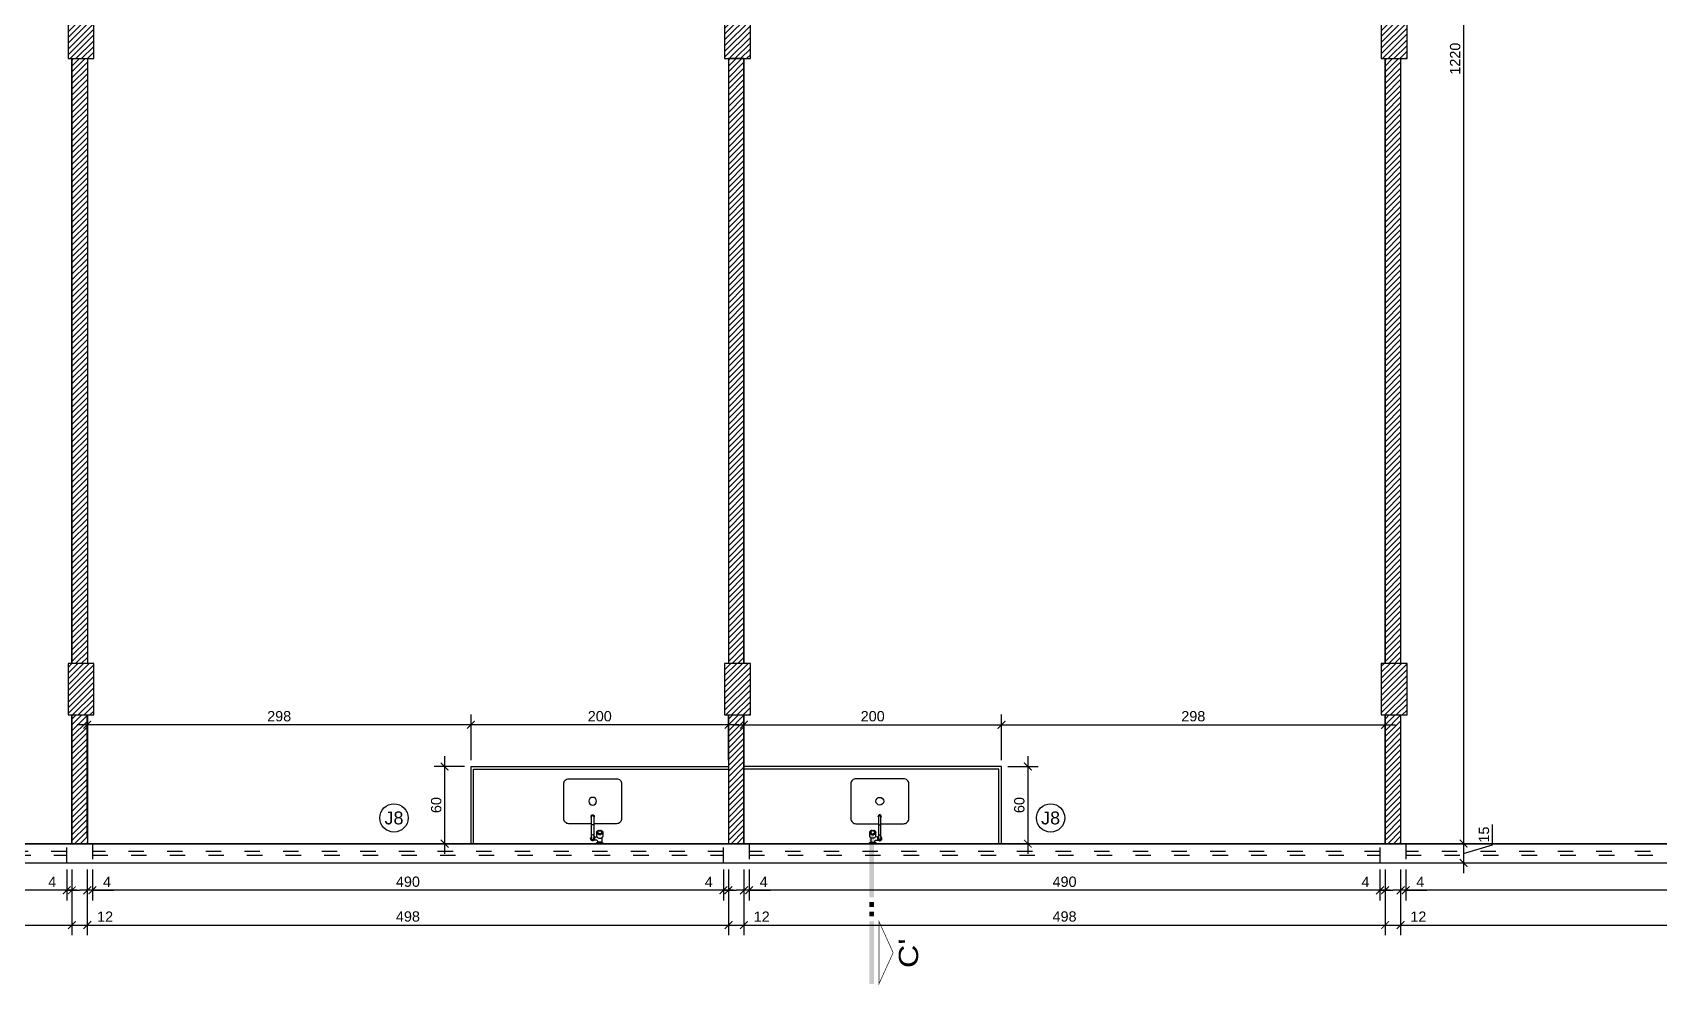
# Model space of a CAD drawing. Header units: millimetres. Extents: x 271 to 8721, y -7686 to -4716.
# Drawn here: x 2633 to 3897, y -6674 to -5934 of the extents above; entities that cross this region are included whole.
import ezdxf
from ezdxf.enums import TextEntityAlignment as Align

# ---------------------------------------------------------------- set-up
doc = ezdxf.new("R2010")
doc.units = ezdxf.units.MM
doc.linetypes.add('ACAD_ISO03W100', pattern=[30, 12, -18])
for name, color, linetype in [('construir', 10, 'Continuous'), ('CONSTRUIR - CARTONADO', 161, 'Continuous'), ('COTA', 8, 'Continuous'), ('Esquadrias', 4, 'Continuous'), ('Estrutura nova', 49, 'Continuous'), ('LAYOUT', 7, 'Continuous'), ('LEGENDA', 7, 'Continuous'), ('PAREDE', 5, 'Continuous'), ('Texto', 7, 'Continuous')]:
    doc.layers.add(name, color=color, linetype=linetype)
doc.styles.add('ARIAL', font='Arial.ttf')
doc.dimstyles.new('COTA 50', dxfattribs={"dimscale": 0.5, "dimtxt": 16, "dimasz": 12, "dimexe": 16, "dimexo": 10, "dimgap": 5, "dimtad": 1, "dimrnd": 0.5, "dimtxsty": 'ARIAL', "dimblk": 'ARCHTICK', "dimcen": 2.5, "dimdle": 16, "dimclrd": 8, "dimclre": 8, "dimclrt": 7, "dimadec": 0, "dimazin": 0, "dimtfac": 1, "dimtmove": 1, "dimatfit": 3, "dimfxl": 1, "dimarcsym": 0})
pattern_1 = [(45, (-3697.115, -17436.7156), (-2.245064, 2.245064), [])]

# ---------------------------------------------------------------- blocks, each defined once
blk = doc.blocks.new('_ArchTick')
at = {"layer": 'Texto', "color": 0, "const_width": 0.15}
blk.add_lwpolyline([(-0.5, -0.5), (0.5, 0.5)], dxfattribs=at)
blk = doc.blocks.new('*D37')
at = {"layer": 'COTA', "color": 8, "lineweight": -2, "transparency": 16777216}
for p, q in [((2165.7, -6584.1), (2165.7, -6635.3)), ((2663.7, -6584.1), (2663.7, -6635.3)), ((2157.7, -6627.3), (2671.7, -6627.3))]:
    blk.add_line(p, q, dxfattribs=at)
at = {"layer": 'Defpoints', "color": 0, "lineweight": -3, "transparency": 16777216}
for p in [(2165.7, -6579.1), (2663.7, -6579.1), (2663.7, -6627.3)]:
    blk.add_point(p, dxfattribs=at)
at = {"layer": 'COTA', "color": 8, "lineweight": -2, "transparency": 16777216, "xscale": 6, "yscale": 6, "zscale": 6, "rotation": 180}
blk.add_blockref('_ArchTick', (2165.7, -6627.3), dxfattribs=at)
at = {"layer": 'COTA', "color": 8, "lineweight": -2, "transparency": 16777216, "xscale": 6, "yscale": 6, "zscale": 6}
blk.add_blockref('_ArchTick', (2663.7, -6627.3), dxfattribs=at)
at = {"layer": 'COTA', "color": 7, "lineweight": -2, "transparency": 16777216, "insert": (2414.7, -6620.7), "char_height": 8, "attachment_point": 5, "style": 'ARIAL'}
blk.add_mtext('498', dxfattribs=at)
blk = doc.blocks.new('*D38')
at = {"layer": 'COTA', "color": 8, "lineweight": -2, "transparency": 16777216}
for p, q in [((2663.7, -6584.1), (2663.7, -6635.3)), ((2675.7, -6584.1), (2675.7, -6635.3)), ((2655.7, -6627.3), (2683.7, -6627.3)), ((2675.7, -6627.3), (2697.3, -6627.3))]:
    blk.add_line(p, q, dxfattribs=at)
at = {"layer": 'Defpoints', "color": 0, "lineweight": -3, "transparency": 16777216}
for p in [(2663.7, -6579.1), (2675.7, -6579.1), (2675.7, -6627.3)]:
    blk.add_point(p, dxfattribs=at)
at = {"layer": 'COTA', "color": 8, "lineweight": -2, "transparency": 16777216, "xscale": 6, "yscale": 6, "zscale": 6, "rotation": 180}
blk.add_blockref('_ArchTick', (2663.7, -6627.3), dxfattribs=at)
at = {"layer": 'COTA', "color": 8, "lineweight": -2, "transparency": 16777216, "xscale": 6, "yscale": 6, "zscale": 6}
blk.add_blockref('_ArchTick', (2675.7, -6627.3), dxfattribs=at)
at = {"layer": 'COTA', "color": 7, "lineweight": -2, "transparency": 16777216, "insert": (2689.5, -6620.8), "char_height": 8, "attachment_point": 5, "style": 'ARIAL'}
blk.add_mtext('12', dxfattribs=at)
blk = doc.blocks.new('*D39')
at = {"layer": 'COTA', "color": 8, "lineweight": -2, "transparency": 16777216}
for p, q in [((2675.7, -6584.1), (2675.7, -6635.3)), ((3173.7, -6584.1), (3173.7, -6635.3)), ((2667.7, -6627.3), (3181.7, -6627.3))]:
    blk.add_line(p, q, dxfattribs=at)
at = {"layer": 'Defpoints', "color": 0, "lineweight": -3, "transparency": 16777216}
for p in [(2675.7, -6579.1), (3173.7, -6579.1), (3173.7, -6627.3)]:
    blk.add_point(p, dxfattribs=at)
at = {"layer": 'COTA', "color": 8, "lineweight": -2, "transparency": 16777216, "xscale": 6, "yscale": 6, "zscale": 6, "rotation": 180}
blk.add_blockref('_ArchTick', (2675.7, -6627.3), dxfattribs=at)
at = {"layer": 'COTA', "color": 8, "lineweight": -2, "transparency": 16777216, "xscale": 6, "yscale": 6, "zscale": 6}
blk.add_blockref('_ArchTick', (3173.7, -6627.3), dxfattribs=at)
at = {"layer": 'COTA', "color": 7, "lineweight": -2, "transparency": 16777216, "insert": (2924.7, -6620.7), "char_height": 8, "attachment_point": 5, "style": 'ARIAL'}
blk.add_mtext('498', dxfattribs=at)
blk = doc.blocks.new('*D40')
at = {"layer": 'COTA', "color": 8, "lineweight": -2, "transparency": 16777216}
for p, q in [((3173.7, -6584.1), (3173.7, -6635.3)), ((3185.7, -6584.1), (3185.7, -6635.3)), ((3165.7, -6627.3), (3193.7, -6627.3)), ((3185.7, -6627.3), (3207.3, -6627.3))]:
    blk.add_line(p, q, dxfattribs=at)
at = {"layer": 'Defpoints', "color": 0, "lineweight": -3, "transparency": 16777216}
for p in [(3173.7, -6579.1), (3185.7, -6579.1), (3185.7, -6627.3)]:
    blk.add_point(p, dxfattribs=at)
at = {"layer": 'COTA', "color": 8, "lineweight": -2, "transparency": 16777216, "xscale": 6, "yscale": 6, "zscale": 6, "rotation": 180}
blk.add_blockref('_ArchTick', (3173.7, -6627.3), dxfattribs=at)
at = {"layer": 'COTA', "color": 8, "lineweight": -2, "transparency": 16777216, "xscale": 6, "yscale": 6, "zscale": 6}
blk.add_blockref('_ArchTick', (3185.7, -6627.3), dxfattribs=at)
at = {"layer": 'COTA', "color": 7, "lineweight": -2, "transparency": 16777216, "insert": (3199.5, -6620.8), "char_height": 8, "attachment_point": 5, "style": 'ARIAL'}
blk.add_mtext('12', dxfattribs=at)
blk = doc.blocks.new('*D41')
at = {"layer": 'COTA', "color": 8, "lineweight": -2, "transparency": 16777216}
for p, q in [((3185.7, -6584.1), (3185.7, -6635.3)), ((3683.7, -6584.1), (3683.7, -6635.3)), ((3177.7, -6627.3), (3691.7, -6627.3))]:
    blk.add_line(p, q, dxfattribs=at)
at = {"layer": 'Defpoints', "color": 0, "lineweight": -3, "transparency": 16777216}
for p in [(3185.7, -6579.1), (3683.7, -6579.1), (3683.7, -6627.3)]:
    blk.add_point(p, dxfattribs=at)
at = {"layer": 'COTA', "color": 8, "lineweight": -2, "transparency": 16777216, "xscale": 6, "yscale": 6, "zscale": 6, "rotation": 180}
blk.add_blockref('_ArchTick', (3185.7, -6627.3), dxfattribs=at)
at = {"layer": 'COTA', "color": 8, "lineweight": -2, "transparency": 16777216, "xscale": 6, "yscale": 6, "zscale": 6}
blk.add_blockref('_ArchTick', (3683.7, -6627.3), dxfattribs=at)
at = {"layer": 'COTA', "color": 7, "lineweight": -2, "transparency": 16777216, "insert": (3434.7, -6620.7), "char_height": 8, "attachment_point": 5, "style": 'ARIAL'}
blk.add_mtext('498', dxfattribs=at)
blk = doc.blocks.new('*D42')
at = {"layer": 'COTA', "color": 8, "lineweight": -2, "transparency": 16777216}
for p, q in [((3683.7, -6584.1), (3683.7, -6635.3)), ((3695.7, -6584.1), (3695.7, -6635.3)), ((3675.7, -6627.3), (3703.7, -6627.3)), ((3695.7, -6627.3), (3717.3, -6627.3))]:
    blk.add_line(p, q, dxfattribs=at)
at = {"layer": 'Defpoints', "color": 0, "lineweight": -3, "transparency": 16777216}
for p in [(3683.7, -6579.1), (3695.7, -6579.1), (3695.7, -6627.3)]:
    blk.add_point(p, dxfattribs=at)
at = {"layer": 'COTA', "color": 8, "lineweight": -2, "transparency": 16777216, "xscale": 6, "yscale": 6, "zscale": 6, "rotation": 180}
blk.add_blockref('_ArchTick', (3683.7, -6627.3), dxfattribs=at)
at = {"layer": 'COTA', "color": 8, "lineweight": -2, "transparency": 16777216, "xscale": 6, "yscale": 6, "zscale": 6}
blk.add_blockref('_ArchTick', (3695.7, -6627.3), dxfattribs=at)
at = {"layer": 'COTA', "color": 7, "lineweight": -2, "transparency": 16777216, "insert": (3709.5, -6620.8), "char_height": 8, "attachment_point": 5, "style": 'ARIAL'}
blk.add_mtext('12', dxfattribs=at)
blk = doc.blocks.new('*D43')
at = {"layer": 'COTA', "color": 8, "lineweight": -2, "transparency": 16777216}
for p, q in [((3695.7, -6584.1), (3695.7, -6635.3)), ((4193.7, -6584.1), (4193.7, -6635.3)), ((3687.7, -6627.3), (4201.7, -6627.3))]:
    blk.add_line(p, q, dxfattribs=at)
at = {"layer": 'Defpoints', "color": 0, "lineweight": -3, "transparency": 16777216}
for p in [(3695.7, -6579.1), (4193.7, -6579.1), (4193.7, -6627.3)]:
    blk.add_point(p, dxfattribs=at)
at = {"layer": 'COTA', "color": 8, "lineweight": -2, "transparency": 16777216, "xscale": 6, "yscale": 6, "zscale": 6, "rotation": 180}
blk.add_blockref('_ArchTick', (3695.7, -6627.3), dxfattribs=at)
at = {"layer": 'COTA', "color": 8, "lineweight": -2, "transparency": 16777216, "xscale": 6, "yscale": 6, "zscale": 6}
blk.add_blockref('_ArchTick', (4193.7, -6627.3), dxfattribs=at)
at = {"layer": 'COTA', "color": 7, "lineweight": -2, "transparency": 16777216, "insert": (3944.7, -6620.7), "char_height": 8, "attachment_point": 5, "style": 'ARIAL'}
blk.add_mtext('498', dxfattribs=at)
blk = doc.blocks.new('*D49')
at = {"layer": 'COTA', "color": 8, "lineweight": -2, "transparency": 16777216}
for p, q in [((3700.7, -5344.1), (3752.6, -5344.1)), ((3744.6, -5336.1), (3744.6, -6572.1)), ((3700.7, -6564.1), (3752.6, -6564.1))]:
    blk.add_line(p, q, dxfattribs=at)
at = {"layer": 'Defpoints', "color": 0, "lineweight": -3, "transparency": 16777216}
for p in [(3695.7, -5344.1), (3695.7, -6564.1), (3744.6, -6564.1)]:
    blk.add_point(p, dxfattribs=at)
at = {"layer": 'COTA', "color": 8, "lineweight": -2, "transparency": 16777216, "xscale": 6, "yscale": 6, "zscale": 6}
for p, rotation in [((3744.6, -5344.1), 90), ((3744.6, -6564.1), 270)]:
    blk.add_blockref('_ArchTick', p, dxfattribs=dict(at, rotation=rotation))
at = {"layer": 'COTA', "color": 7, "lineweight": -2, "transparency": 16777216, "insert": (3738.1, -5954.1), "char_height": 8, "attachment_point": 5, "rotation": 90, "style": 'ARIAL'}
blk.add_mtext('1220', dxfattribs=at)
blk = doc.blocks.new('*D50')
at = {"layer": 'COTA', "color": 8, "lineweight": -2, "transparency": 16777216}
for p, q in [((3744.6, -6556.1), (3744.6, -6587.1)), ((3767.1, -6564.9), (3767.1, -6549.1)), ((3700.7, -6564.1), (3752.6, -6564.1)), ((3744.6, -6571.6), (3767.1, -6564.9)), ((3700.7, -6579.1), (3752.6, -6579.1))]:
    blk.add_line(p, q, dxfattribs=at)
at = {"layer": 'Defpoints', "color": 0, "lineweight": -3, "transparency": 16777216}
for p in [(3695.7, -6564.1), (3695.7, -6579.1), (3744.6, -6579.1)]:
    blk.add_point(p, dxfattribs=at)
at = {"layer": 'COTA', "color": 8, "lineweight": -2, "transparency": 16777216, "xscale": 6, "yscale": 6, "zscale": 6}
for p, rotation in [((3744.6, -6564.1), 90), ((3744.6, -6579.1), 270)]:
    blk.add_blockref('_ArchTick', p, dxfattribs=dict(at, rotation=rotation))
at = {"layer": 'COTA', "color": 7, "lineweight": -2, "transparency": 16777216, "insert": (3760.5, -6557), "char_height": 8, "attachment_point": 5, "rotation": 90, "style": 'ARIAL'}
blk.add_mtext('15', dxfattribs=at)
blk = doc.blocks.new('PIA COZINHA - PLANTA')
blk.add_lwpolyline([(5.1, -3.4), (5.2, -3.9), (5.1, -3.4), (5.2, -2.3, -0.043066), (5.2, -2.1), (5.3, -2.2), (5.6, -2.4), (6, -2.4), (8.7, -2.4), (8.9, -2.4), (9.2, -2.3), (9.4, -2.2), (9.6, -2.1), (10, -1.7), (10.3, -1.1, -0.066486), (10.1, -0.1, -0.072728), (10.3, 1.1), (10, 1.7), (9.6, 2.1), (9.4, 2.2), (9.2, 2.3), (8.9, 2.4), (8.7, 2.4), (6, 2.4), (5.6, 2.4), (5.3, 2.2), (5.1, 2), (4.8, 1.7), (4.7, 1.6), (4, 1.6), (1.2, 1.6), (0.7, 2.5, 0.267949), (0.1, 2.8), (0, 2.8), (0, -2.8), (0.1, -2.8, 0.267949), (0.7, -2.5), (1.2, -1.6), (1.8, -1.6), (2.1, -1.7), (2.4, -1.9), (2.7, -2.2), (2.8, -2.5), (2.8, -3.4), (2.7, -4.1), (2.6, -4.7, 0.028355), (2.5, -4.8, 0.035151), (2.4, -5.1, 0.071172), (2.3, -5.5, 0.084322), (2.4, -6, 0.107748), (2.8, -6.6, 0.190903), (3.9, -7.1, 0.013013), (4, -7.1, 0.185749), (5.1, -6.7, 0.064487), (5.3, -6.4), (15.5, -6.4), (15.5, -24, 0.414214), (19.5, -28), (46.5, -28, 0.414214), (50.5, -24), (50.5, 13, 0.414214), (46.5, 17), (19.5, 17, 0.414214), (15.5, 13), (15.5, -4.6), (5.4, -4.6), (5.3, -4.3), (5.2, -3.9)], format="xyb", close=True)
for points in [[(0.1, -2.8), (0.1, 2.8)], [(0.7, -2.5), (0.7, 2.5)], [(1.2, 1.6), (1.2, -1.6)], [(5.2, -2.1), (5.1, -2), (4.8, -1.7), (4.6, -1.3), (4.4, -0.9), (4.3, -0.5), (4.3, 0), (4.3, 0.5), (4.4, 0.9), (4.6, 1.3), (4.7, 1.6)], [(8.7, 2.4), (8.3, 2.4), (8, 2.2), (7.7, 2), (7.5, 1.7), (7.3, 1.3), (7.1, 0.9), (7, 0.5), (7, 0), (7, -0.5), (7.1, -0.9), (7.3, -1.3), (7.5, -1.7), (7.7, -2), (8, -2.2), (8.3, -2.4), (8.7, -2.4)], [(10.2, 1.2), (10.2, 1.1), (10, 1.6), (9.6, 2), (9.4, 2.1), (9.2, 2.2), (9, 2.3), (8.8, 2.3)], [(4.5, -4.6), (4.3, -4.6)], [(5.1, -4.6), (4.5, -4.6)], [(5.1, -4.6), (5.4, -4.6)], [(5.3, -6.4), (5.1, -6.4)], [(10.2, -1.2), (10.2, -1.1), (10, -1.6), (9.6, -2), (9.4, -2.1), (9.2, -2.2), (9, -2.3), (8.8, -2.3)], [(21, -4.6), (15.5, -4.6)]]:
    blk.add_lwpolyline(points)
at = {"ltscale": 0.008839}
for points in [[(8.9, 1.7), (8.8, 1.7)], [(8.9, -1.7), (8.8, -1.7)]]:
    blk.add_lwpolyline(points, dxfattribs=at)
for points in [[(2.9, -4.6, 0.161256), (2.5, -5.4)], [(2.5, -5.6, 0.161254), (2.9, -6.4)], [(2.6, -4.7, -0.073207), (2.9, -4.3, -0.097022), (3.4, -4, -0.071885), (3.9, -3.9, -0.24573), (5.3, -4.5)], [(4.5, -4.6, 1.037928), (3.5, -6.4, 0.2753), (4.5, -6.4)], [(5.1, -4.6, 0.431253), (3, -4.4)], [(4, -4.6, 1.000001), (4, -6.4, 0.095248), (4.3, -6.4)], [(3, -6.6, 0.161253), (3.9, -6.9)], [(4.3, -4.6, 0.095245), (4, -4.6)], [(4.1, -6.9, 0.161253), (4.9, -6.6)]]:
    blk.add_lwpolyline(points, format="xyb")
at = {"ltscale": 0.026137}
for points in [[(2.5, -5.6), (2.5, -5.4)], [(4.1, -6.9), (3.9, -6.9)]]:
    blk.add_lwpolyline(points, dxfattribs=at)
at = {"ltscale": 0.02613}
blk.add_lwpolyline([(3, -4.4), (2.9, -4.6)], dxfattribs=at)
at = {"ltscale": 0.026143}
for points in [[(3, -6.6), (2.9, -6.4)], [(5, -6.4), (4.9, -6.6)]]:
    blk.add_lwpolyline(points, dxfattribs=at)
at = {"ltscale": 0.005875}
for points in [[(4, -4.6), (4, -4.6), (4.3, -4.6)], [(4, -6.4), (4, -6.4), (4.5, -6.4)]]:
    blk.add_lwpolyline(points, dxfattribs=at)
at = {"ltscale": 0.011358}
blk.add_lwpolyline([(5, -6.4), (5.1, -6.4), (4.5, -6.4)], dxfattribs=at)
at = {"ltscale": 0.420988}
blk.add_lwpolyline([(15.5, -6.4), (21, -6.4)], dxfattribs=at)
at = {"ltscale": 0.020996}
for points in [[(21, -4.3), (21.4, -4.3)], [(21, -6.7), (21.4, -6.7)]]:
    blk.add_lwpolyline(points, dxfattribs=at)
at = {"color": 0}
blk.add_circle((33, -5.5), 3, dxfattribs=at)
for centre, major_axis, ratio, start_param, end_param in [((8.8, 0), (-0.02, 2.36), 0.711391, 1.117604, 1.55781), ((8.8, 0), (0.02, 2.36), 0.711391, 1.583783, 2.023988), ((8.8, 0), (0.01, 2.33), 0.707109, 0.561353, 1.130206), ((8.8, 0), (0, 1.67), 0.707107, 6.283156, 8.924778), ((8.9, 0), (0, 1.67), 0.707107, 6.283156, 8.924778), ((8.8, 0), (-0.02, 2.37), 0.703277, 6.27776, 6.832248), ((8.9, 0), (0, 1.67), 0.707107, 3.141564, 6.283156), ((12.1, 0), (0.04, 2.98), 0.678756, 1.202074, 1.590409), ((12.1, 0), (-0.04, 2.98), 0.678756, 1.551183, 1.939519), ((4, -5.5), (0, -0.874), 0.99998, 3.141593, 6.283185), ((7.3, -5.5), (0, 0.874), 0.673769, 0, 3.141593), ((8.8, 0), (-0.01, 2.33), 0.707109, 2.011386, 2.58024), ((8.8, 0), (0.02, 2.37), 0.703277, 2.59253, 3.147018), ((8.8, 0), (0, 1.67), 0.707107, 2.641593, 3.141564), ((8.9, 0), (0, 1.67), 0.707107, 2.641593, 3.141564), ((15.2, -5.5), (0, 0.874), 0.673769, 6.283185, 9.424778), ((21, -5.5), (0, -1.16), 0.996283, 3.141564, 3.860408), ((21, -5.5), (0, -1.16), 0.996283, 5.56437, 6.283156), ((21, -5.5), (0, -1.16), 0.996283, 2.641593, 3.141564), ((21, -5.5), (0, -1.16), 0.996283, 6.283156, 8.924778), ((21, -5.5), (-0.562, 0.678), 0.980078, 2.439372, 5.620463), ((21.4, -5.5), (0, -1.16), 0.996283, 2.641593, 3.141564), ((21.4, -5.5), (0, -1.16), 0.996283, 6.283156, 8.924778)]:
    blk.add_ellipse(centre, major_axis=major_axis, ratio=ratio, start_param=start_param, end_param=end_param)
blk = doc.blocks.new('IND.ESQ.')
at = {"layer": 'Texto'}
blk.add_circle((0, 0), 5.5, dxfattribs=at)
at = {"layer": 'Texto', "style": 'ARIAL'}
blk.add_attdef('PP', text='', height=5, dxfattribs=at).set_placement((0, 0), align=Align.MIDDLE_CENTER)
blk = doc.blocks.new('A$C216C62CF')
at = {"color": 0, "const_width": 0.5}
blk.add_lwpolyline([(-116.3, 5.6), (-67.5, 5.6), (-91.9, 16.7)], close=True, dxfattribs=at)
at = {"color": 0, "linetype": 'ByBlock'}
for points in [[(-116.3, -1.9), (-116.3, 1.9), (-67.5, -1.9), (-67.5, 1.9)], [(-63.8, -1.9), (-63.8, 1.9), (-60, -1.9), (-60, 1.9)], [(-56.3, -1.9), (-56.3, 1.9), (-52.5, -1.9), (-52.5, 1.9)], [(-48.8, -1.9), (-48.8, 1.9), (0, -1.9), (0, 1.9)]]:
    blk.add_solid(points, dxfattribs=at)
at = {"color": 0, "style": 'ARIAL', "width": 1.2}
blk.add_attdef('A', text='', height=15, dxfattribs=at).set_placement((-91.9, 16.7), align=Align.BOTTOM_CENTER)
blk = doc.blocks.new('*D203')
at = {"layer": 'COTA', "color": 8, "lineweight": -2, "transparency": 16777216}
for p, q in [((3699.7, -6584.1), (3699.7, -6608.3)), ((4189.7, -6584.1), (4189.7, -6608.3)), ((4197.7, -6600.3), (3691.7, -6600.3))]:
    blk.add_line(p, q, dxfattribs=at)
at = {"layer": 'Defpoints', "color": 0, "lineweight": -3, "transparency": 16777216}
for p in [(3699.7, -6579.1), (4189.7, -6579.1), (3699.7, -6600.3)]:
    blk.add_point(p, dxfattribs=at)
at = {"layer": 'COTA', "color": 8, "lineweight": -2, "transparency": 16777216, "xscale": 6, "yscale": 6, "zscale": 6, "rotation": 180}
blk.add_blockref('_ArchTick', (3699.7, -6600.3), dxfattribs=at)
at = {"layer": 'COTA', "color": 8, "lineweight": -2, "transparency": 16777216, "xscale": 6, "yscale": 6, "zscale": 6}
blk.add_blockref('_ArchTick', (4189.7, -6600.3), dxfattribs=at)
at = {"layer": 'COTA', "color": 7, "lineweight": -2, "transparency": 16777216, "insert": (3944.7, -6593.7), "char_height": 8, "attachment_point": 5, "style": 'ARIAL'}
blk.add_mtext('490', dxfattribs=at)
blk = doc.blocks.new('*D204')
at = {"layer": 'COTA', "color": 8, "lineweight": -2, "transparency": 16777216}
for p, q in [((3189.7, -6584.1), (3189.7, -6608.3)), ((3679.7, -6584.1), (3679.7, -6608.3)), ((3687.7, -6600.3), (3181.7, -6600.3))]:
    blk.add_line(p, q, dxfattribs=at)
at = {"layer": 'Defpoints', "color": 0, "lineweight": -3, "transparency": 16777216}
for p in [(3189.7, -6579.1), (3679.7, -6579.1), (3189.7, -6600.3)]:
    blk.add_point(p, dxfattribs=at)
at = {"layer": 'COTA', "color": 8, "lineweight": -2, "transparency": 16777216, "xscale": 6, "yscale": 6, "zscale": 6, "rotation": 180}
blk.add_blockref('_ArchTick', (3189.7, -6600.3), dxfattribs=at)
at = {"layer": 'COTA', "color": 8, "lineweight": -2, "transparency": 16777216, "xscale": 6, "yscale": 6, "zscale": 6}
blk.add_blockref('_ArchTick', (3679.7, -6600.3), dxfattribs=at)
at = {"layer": 'COTA', "color": 7, "lineweight": -2, "transparency": 16777216, "insert": (3434.7, -6593.7), "char_height": 8, "attachment_point": 5, "style": 'ARIAL'}
blk.add_mtext('490', dxfattribs=at)
blk = doc.blocks.new('*D205')
at = {"layer": 'COTA', "color": 8, "lineweight": -2, "transparency": 16777216}
for p, q in [((2679.7, -6584.1), (2679.7, -6608.3)), ((3169.7, -6584.1), (3169.7, -6608.3)), ((3177.7, -6600.3), (2671.7, -6600.3))]:
    blk.add_line(p, q, dxfattribs=at)
at = {"layer": 'Defpoints', "color": 0, "lineweight": -3, "transparency": 16777216}
for p in [(2679.7, -6579.1), (3169.7, -6579.1), (2679.7, -6600.3)]:
    blk.add_point(p, dxfattribs=at)
at = {"layer": 'COTA', "color": 8, "lineweight": -2, "transparency": 16777216, "xscale": 6, "yscale": 6, "zscale": 6, "rotation": 180}
blk.add_blockref('_ArchTick', (2679.7, -6600.3), dxfattribs=at)
at = {"layer": 'COTA', "color": 8, "lineweight": -2, "transparency": 16777216, "xscale": 6, "yscale": 6, "zscale": 6}
blk.add_blockref('_ArchTick', (3169.7, -6600.3), dxfattribs=at)
at = {"layer": 'COTA', "color": 7, "lineweight": -2, "transparency": 16777216, "insert": (2924.7, -6593.7), "char_height": 8, "attachment_point": 5, "style": 'ARIAL'}
blk.add_mtext('490', dxfattribs=at)
blk = doc.blocks.new('*D206')
at = {"layer": 'COTA', "color": 8, "lineweight": -2, "transparency": 16777216}
for p, q in [((2169.7, -6584.1), (2169.7, -6608.3)), ((2659.7, -6584.1), (2659.7, -6608.3)), ((2667.7, -6600.3), (2161.7, -6600.3))]:
    blk.add_line(p, q, dxfattribs=at)
at = {"layer": 'Defpoints', "color": 0, "lineweight": -3, "transparency": 16777216}
for p in [(2169.7, -6579.1), (2659.7, -6579.1), (2169.7, -6600.3)]:
    blk.add_point(p, dxfattribs=at)
at = {"layer": 'COTA', "color": 8, "lineweight": -2, "transparency": 16777216, "xscale": 6, "yscale": 6, "zscale": 6, "rotation": 180}
blk.add_blockref('_ArchTick', (2169.7, -6600.3), dxfattribs=at)
at = {"layer": 'COTA', "color": 8, "lineweight": -2, "transparency": 16777216, "xscale": 6, "yscale": 6, "zscale": 6}
blk.add_blockref('_ArchTick', (2659.7, -6600.3), dxfattribs=at)
at = {"layer": 'COTA', "color": 7, "lineweight": -2, "transparency": 16777216, "insert": (2414.7, -6593.7), "char_height": 8, "attachment_point": 5, "style": 'ARIAL'}
blk.add_mtext('490', dxfattribs=at)
blk = doc.blocks.new('*D212')
at = {"layer": 'COTA', "color": 8, "lineweight": -2, "transparency": 16777216}
for p, q in [((3185.7, -6499.1), (3185.7, -6463.7)), ((3385.7, -6499.1), (3385.7, -6463.7)), ((3177.7, -6471.7), (3393.7, -6471.7))]:
    blk.add_line(p, q, dxfattribs=at)
at = {"layer": 'Defpoints', "color": 0, "lineweight": -3, "transparency": 16777216}
for p in [(3385.7, -6471.7), (3185.7, -6504.1), (3385.7, -6504.1)]:
    blk.add_point(p, dxfattribs=at)
at = {"layer": 'COTA', "color": 8, "lineweight": -2, "transparency": 16777216, "xscale": 6, "yscale": 6, "zscale": 6, "rotation": 180}
blk.add_blockref('_ArchTick', (3185.7, -6471.7), dxfattribs=at)
at = {"layer": 'COTA', "color": 8, "lineweight": -2, "transparency": 16777216, "xscale": 6, "yscale": 6, "zscale": 6}
blk.add_blockref('_ArchTick', (3385.7, -6471.7), dxfattribs=at)
at = {"layer": 'COTA', "color": 7, "lineweight": -2, "transparency": 16777216, "insert": (3285.7, -6465.1), "char_height": 8, "attachment_point": 5, "style": 'ARIAL'}
blk.add_mtext('200', dxfattribs=at)
blk = doc.blocks.new('*D213')
at = {"layer": 'COTA', "color": 8, "lineweight": -2, "transparency": 16777216}
for p, q in [((3390.7, -6504.1), (3414.2, -6504.1)), ((3406.2, -6496.1), (3406.2, -6572.1)), ((3390.7, -6564.1), (3414.2, -6564.1))]:
    blk.add_line(p, q, dxfattribs=at)
at = {"layer": 'Defpoints', "color": 0, "lineweight": -3, "transparency": 16777216}
for p in [(3385.7, -6504.1), (3385.7, -6564.1), (3406.2, -6564.1)]:
    blk.add_point(p, dxfattribs=at)
at = {"layer": 'COTA', "color": 8, "lineweight": -2, "transparency": 16777216, "xscale": 6, "yscale": 6, "zscale": 6}
for p, rotation in [((3406.2, -6504.1), 90), ((3406.2, -6564.1), 270)]:
    blk.add_blockref('_ArchTick', p, dxfattribs=dict(at, rotation=rotation))
at = {"layer": 'COTA', "color": 7, "lineweight": -2, "transparency": 16777216, "insert": (3399.6, -6534.1), "char_height": 8, "attachment_point": 5, "rotation": 90, "style": 'ARIAL'}
blk.add_mtext('60', dxfattribs=at)
blk = doc.blocks.new('*D214')
at = {"layer": 'COTA', "color": 8, "lineweight": -2, "transparency": 16777216}
for p, q in [((2973.7, -6499.1), (2973.7, -6463.7)), ((3173.7, -6499.1), (3173.7, -6463.7)), ((3181.7, -6471.7), (2965.7, -6471.7))]:
    blk.add_line(p, q, dxfattribs=at)
at = {"layer": 'Defpoints', "color": 0, "lineweight": -3, "transparency": 16777216}
for p in [(2973.7, -6471.7), (2973.7, -6504.1), (3173.7, -6504.1)]:
    blk.add_point(p, dxfattribs=at)
at = {"layer": 'COTA', "color": 8, "lineweight": -2, "transparency": 16777216, "xscale": 6, "yscale": 6, "zscale": 6, "rotation": 180}
blk.add_blockref('_ArchTick', (2973.7, -6471.7), dxfattribs=at)
at = {"layer": 'COTA', "color": 8, "lineweight": -2, "transparency": 16777216, "xscale": 6, "yscale": 6, "zscale": 6}
blk.add_blockref('_ArchTick', (3173.7, -6471.7), dxfattribs=at)
at = {"layer": 'COTA', "color": 7, "lineweight": -2, "transparency": 16777216, "insert": (3073.7, -6465.1), "char_height": 8, "attachment_point": 5, "style": 'ARIAL'}
blk.add_mtext('200', dxfattribs=at)
blk = doc.blocks.new('*D215')
at = {"layer": 'COTA', "color": 8, "lineweight": -2, "transparency": 16777216}
for p, q in [((2968.7, -6504.1), (2945.2, -6504.1)), ((2953.2, -6496.1), (2953.2, -6572.1)), ((2968.7, -6564.1), (2945.2, -6564.1))]:
    blk.add_line(p, q, dxfattribs=at)
at = {"layer": 'Defpoints', "color": 0, "lineweight": -3, "transparency": 16777216}
for p in [(2973.7, -6504.1), (2953.2, -6564.1), (2973.7, -6564.1)]:
    blk.add_point(p, dxfattribs=at)
at = {"layer": 'COTA', "color": 8, "lineweight": -2, "transparency": 16777216, "xscale": 6, "yscale": 6, "zscale": 6}
for p, rotation in [((2953.2, -6504.1), 90), ((2953.2, -6564.1), 270)]:
    blk.add_blockref('_ArchTick', p, dxfattribs=dict(at, rotation=rotation))
at = {"layer": 'COTA', "color": 7, "lineweight": -2, "transparency": 16777216, "insert": (2946.7, -6534.1), "char_height": 8, "attachment_point": 5, "rotation": 90, "style": 'ARIAL'}
blk.add_mtext('60', dxfattribs=at)
blk = doc.blocks.new('*D248')
at = {"layer": 'COTA', "color": 8, "lineweight": -2, "transparency": 16777216}
for p, q in [((3385.7, -6499.1), (3385.7, -6463.7)), ((3683.7, -6559.1), (3683.7, -6463.7)), ((3377.7, -6471.7), (3691.7, -6471.7))]:
    blk.add_line(p, q, dxfattribs=at)
at = {"layer": 'Defpoints', "color": 0, "lineweight": -3, "transparency": 16777216}
for p in [(3683.7, -6471.7), (3385.7, -6504.1), (3683.7, -6564.1)]:
    blk.add_point(p, dxfattribs=at)
at = {"layer": 'COTA', "color": 8, "lineweight": -2, "transparency": 16777216, "xscale": 6, "yscale": 6, "zscale": 6, "rotation": 180}
blk.add_blockref('_ArchTick', (3385.7, -6471.7), dxfattribs=at)
at = {"layer": 'COTA', "color": 8, "lineweight": -2, "transparency": 16777216, "xscale": 6, "yscale": 6, "zscale": 6}
blk.add_blockref('_ArchTick', (3683.7, -6471.7), dxfattribs=at)
at = {"layer": 'COTA', "color": 7, "lineweight": -2, "transparency": 16777216, "insert": (3534.7, -6465.1), "char_height": 8, "attachment_point": 5, "style": 'ARIAL'}
blk.add_mtext('298', dxfattribs=at)
blk = doc.blocks.new('*D249')
at = {"layer": 'COTA', "color": 8, "lineweight": -2, "transparency": 16777216}
for p, q in [((2675.7, -6559.1), (2675.7, -6463.7)), ((2973.7, -6499.1), (2973.7, -6463.7)), ((2981.7, -6471.7), (2667.7, -6471.7))]:
    blk.add_line(p, q, dxfattribs=at)
at = {"layer": 'Defpoints', "color": 0, "lineweight": -3, "transparency": 16777216}
for p in [(2675.7, -6471.7), (2973.7, -6504.1), (2675.7, -6564.1)]:
    blk.add_point(p, dxfattribs=at)
at = {"layer": 'COTA', "color": 8, "lineweight": -2, "transparency": 16777216, "xscale": 6, "yscale": 6, "zscale": 6, "rotation": 180}
blk.add_blockref('_ArchTick', (2675.7, -6471.7), dxfattribs=at)
at = {"layer": 'COTA', "color": 8, "lineweight": -2, "transparency": 16777216, "xscale": 6, "yscale": 6, "zscale": 6}
blk.add_blockref('_ArchTick', (2973.7, -6471.7), dxfattribs=at)
at = {"layer": 'COTA', "color": 7, "lineweight": -2, "transparency": 16777216, "insert": (2824.7, -6465.1), "char_height": 8, "attachment_point": 5, "style": 'ARIAL'}
blk.add_mtext('298', dxfattribs=at)
blk = doc.blocks.new('*D257')
at = {"layer": 'COTA', "color": 8, "lineweight": -2, "transparency": 16777216}
for p, q in [((2659.7, -6584.1), (2659.7, -6608.3)), ((2663.7, -6589.1), (2663.7, -6608.3)), ((2659.7, -6600.3), (2643.2, -6600.3)), ((2659.7, -6600.3), (2663.7, -6600.3)), ((2663.7, -6600.3), (2669.7, -6600.3))]:
    blk.add_line(p, q, dxfattribs=at)
at = {"layer": 'Defpoints', "color": 0, "lineweight": -3, "transparency": 16777216}
for p in [(2659.7, -6579.1), (2663.7, -6584.1), (2663.7, -6600.3)]:
    blk.add_point(p, dxfattribs=at)
at = {"layer": 'COTA', "color": 8, "lineweight": -2, "transparency": 16777216, "xscale": 6, "yscale": 6, "zscale": 6}
blk.add_blockref('_ArchTick', (2659.7, -6600.3), dxfattribs=at)
at = {"layer": 'COTA', "color": 8, "lineweight": -2, "transparency": 16777216, "xscale": 6, "yscale": 6, "zscale": 6, "rotation": 180}
blk.add_blockref('_ArchTick', (2663.7, -6600.3), dxfattribs=at)
at = {"layer": 'COTA', "color": 7, "lineweight": -2, "transparency": 16777216, "insert": (2648.4, -6593.8), "char_height": 8, "attachment_point": 5, "style": 'ARIAL'}
blk.add_mtext('4', dxfattribs=at)
blk = doc.blocks.new('*D258')
at = {"layer": 'COTA', "color": 8, "lineweight": -2, "transparency": 16777216}
for p, q in [((2675.7, -6589.1), (2675.7, -6608.3)), ((2679.7, -6584.1), (2679.7, -6608.3)), ((2675.7, -6600.3), (2669.7, -6600.3)), ((2679.7, -6600.3), (2675.7, -6600.3)), ((2679.7, -6600.3), (2696.2, -6600.3))]:
    blk.add_line(p, q, dxfattribs=at)
at = {"layer": 'Defpoints', "color": 0, "lineweight": -3, "transparency": 16777216}
for p in [(2679.7, -6579.1), (2675.7, -6584.1), (2675.7, -6600.3)]:
    blk.add_point(p, dxfattribs=at)
at = {"layer": 'COTA', "color": 8, "lineweight": -2, "transparency": 16777216, "xscale": 6, "yscale": 6, "zscale": 6}
blk.add_blockref('_ArchTick', (2675.7, -6600.3), dxfattribs=at)
at = {"layer": 'COTA', "color": 8, "lineweight": -2, "transparency": 16777216, "xscale": 6, "yscale": 6, "zscale": 6, "rotation": 180}
blk.add_blockref('_ArchTick', (2679.7, -6600.3), dxfattribs=at)
at = {"layer": 'COTA', "color": 7, "lineweight": -2, "transparency": 16777216, "insert": (2691, -6593.8), "char_height": 8, "attachment_point": 5, "style": 'ARIAL'}
blk.add_mtext('4', dxfattribs=at)
blk = doc.blocks.new('*D259')
at = {"layer": 'COTA', "color": 8, "lineweight": -2, "transparency": 16777216}
for p, q in [((3169.7, -6584.1), (3169.7, -6608.3)), ((3173.7, -6589.1), (3173.7, -6608.3)), ((3169.7, -6600.3), (3153.2, -6600.3)), ((3169.7, -6600.3), (3173.7, -6600.3)), ((3173.7, -6600.3), (3179.7, -6600.3))]:
    blk.add_line(p, q, dxfattribs=at)
at = {"layer": 'Defpoints', "color": 0, "lineweight": -3, "transparency": 16777216}
for p in [(3169.7, -6579.1), (3173.7, -6584.1), (3173.7, -6600.3)]:
    blk.add_point(p, dxfattribs=at)
at = {"layer": 'COTA', "color": 8, "lineweight": -2, "transparency": 16777216, "xscale": 6, "yscale": 6, "zscale": 6}
blk.add_blockref('_ArchTick', (3169.7, -6600.3), dxfattribs=at)
at = {"layer": 'COTA', "color": 8, "lineweight": -2, "transparency": 16777216, "xscale": 6, "yscale": 6, "zscale": 6, "rotation": 180}
blk.add_blockref('_ArchTick', (3173.7, -6600.3), dxfattribs=at)
at = {"layer": 'COTA', "color": 7, "lineweight": -2, "transparency": 16777216, "insert": (3158.4, -6593.8), "char_height": 8, "attachment_point": 5, "style": 'ARIAL'}
blk.add_mtext('4', dxfattribs=at)
blk = doc.blocks.new('*D260')
at = {"layer": 'COTA', "color": 8, "lineweight": -2, "transparency": 16777216}
for p, q in [((3185.7, -6589.1), (3185.7, -6608.3)), ((3189.7, -6584.1), (3189.7, -6608.3)), ((3185.7, -6600.3), (3179.7, -6600.3)), ((3189.7, -6600.3), (3185.7, -6600.3)), ((3189.7, -6600.3), (3206.2, -6600.3))]:
    blk.add_line(p, q, dxfattribs=at)
at = {"layer": 'Defpoints', "color": 0, "lineweight": -3, "transparency": 16777216}
for p in [(3189.7, -6579.1), (3185.7, -6584.1), (3185.7, -6600.3)]:
    blk.add_point(p, dxfattribs=at)
at = {"layer": 'COTA', "color": 8, "lineweight": -2, "transparency": 16777216, "xscale": 6, "yscale": 6, "zscale": 6}
blk.add_blockref('_ArchTick', (3185.7, -6600.3), dxfattribs=at)
at = {"layer": 'COTA', "color": 8, "lineweight": -2, "transparency": 16777216, "xscale": 6, "yscale": 6, "zscale": 6, "rotation": 180}
blk.add_blockref('_ArchTick', (3189.7, -6600.3), dxfattribs=at)
at = {"layer": 'COTA', "color": 7, "lineweight": -2, "transparency": 16777216, "insert": (3201, -6593.8), "char_height": 8, "attachment_point": 5, "style": 'ARIAL'}
blk.add_mtext('4', dxfattribs=at)
blk = doc.blocks.new('*D261')
at = {"layer": 'COTA', "color": 8, "lineweight": -2, "transparency": 16777216}
for p, q in [((3679.7, -6584.1), (3679.7, -6608.3)), ((3683.7, -6589.1), (3683.7, -6608.3)), ((3679.7, -6600.3), (3663.2, -6600.3)), ((3679.7, -6600.3), (3683.7, -6600.3)), ((3683.7, -6600.3), (3689.7, -6600.3))]:
    blk.add_line(p, q, dxfattribs=at)
at = {"layer": 'Defpoints', "color": 0, "lineweight": -3, "transparency": 16777216}
for p in [(3679.7, -6579.1), (3683.7, -6584.1), (3683.7, -6600.3)]:
    blk.add_point(p, dxfattribs=at)
at = {"layer": 'COTA', "color": 8, "lineweight": -2, "transparency": 16777216, "xscale": 6, "yscale": 6, "zscale": 6}
blk.add_blockref('_ArchTick', (3679.7, -6600.3), dxfattribs=at)
at = {"layer": 'COTA', "color": 8, "lineweight": -2, "transparency": 16777216, "xscale": 6, "yscale": 6, "zscale": 6, "rotation": 180}
blk.add_blockref('_ArchTick', (3683.7, -6600.3), dxfattribs=at)
at = {"layer": 'COTA', "color": 7, "lineweight": -2, "transparency": 16777216, "insert": (3668.4, -6593.8), "char_height": 8, "attachment_point": 5, "style": 'ARIAL'}
blk.add_mtext('4', dxfattribs=at)
blk = doc.blocks.new('*D262')
at = {"layer": 'COTA', "color": 8, "lineweight": -2, "transparency": 16777216}
for p, q in [((3695.7, -6589.1), (3695.7, -6608.3)), ((3699.7, -6584.1), (3699.7, -6608.3)), ((3695.7, -6600.3), (3689.7, -6600.3)), ((3699.7, -6600.3), (3695.7, -6600.3)), ((3699.7, -6600.3), (3716.2, -6600.3))]:
    blk.add_line(p, q, dxfattribs=at)
at = {"layer": 'Defpoints', "color": 0, "lineweight": -3, "transparency": 16777216}
for p in [(3699.7, -6579.1), (3695.7, -6584.1), (3695.7, -6600.3)]:
    blk.add_point(p, dxfattribs=at)
at = {"layer": 'COTA', "color": 8, "lineweight": -2, "transparency": 16777216, "xscale": 6, "yscale": 6, "zscale": 6}
blk.add_blockref('_ArchTick', (3695.7, -6600.3), dxfattribs=at)
at = {"layer": 'COTA', "color": 8, "lineweight": -2, "transparency": 16777216, "xscale": 6, "yscale": 6, "zscale": 6, "rotation": 180}
blk.add_blockref('_ArchTick', (3699.7, -6600.3), dxfattribs=at)
at = {"layer": 'COTA', "color": 7, "lineweight": -2, "transparency": 16777216, "insert": (3711, -6593.8), "char_height": 8, "attachment_point": 5, "style": 'ARIAL'}
blk.add_mtext('4', dxfattribs=at)

msp = doc.modelspace()

# ---------------------------------------------------------------- hatches: boundary and pattern name
at = {"layer": 'construir'}
h = msp.add_hatch(dxfattribs=at)
h.set_pattern_fill('ANSI31', color=256, style=0)
h.set_pattern_definition(pattern_1)
h.paths.add_polyline_path([(2660.713, -5954.093), (2680.713, -5954.093), (2680.713, -5914.093), (2660.713, -5914.093)])
h = msp.add_hatch(dxfattribs=at)
h.set_pattern_fill('ANSI31', color=256, style=0)
h.set_pattern_definition(pattern_1)
h.paths.add_polyline_path([(3170.713, -5954.093), (3190.713, -5954.093), (3190.713, -5914.093), (3170.713, -5914.093)])
h = msp.add_hatch(dxfattribs=at)
h.set_pattern_fill('ANSI31', color=256, style=0)
h.set_pattern_definition(pattern_1)
h.paths.add_polyline_path([(3680.713, -5954.093), (3700.713, -5954.093), (3700.713, -5914.093), (3680.713, -5914.093)])
h = msp.add_hatch(dxfattribs=at)
h.set_pattern_fill('ANSI31', color=256, style=0)
h.set_pattern_definition(pattern_1)
h.paths.add_polyline_path([(2660.713, -6464.093), (2680.713, -6464.093), (2680.713, -6424.093), (2660.713, -6424.093)])
h = msp.add_hatch(dxfattribs=at)
h.set_pattern_fill('ANSI31', color=256, style=0)
h.set_pattern_definition(pattern_1)
h.paths.add_polyline_path([(3170.713, -6464.093), (3190.713, -6464.093), (3190.713, -6424.093), (3170.713, -6424.093)])
h = msp.add_hatch(dxfattribs=at)
h.set_pattern_fill('ANSI31', color=256, style=0)
h.set_pattern_definition(pattern_1)
h.paths.add_polyline_path([(3680.713, -6464.093), (3700.713, -6464.093), (3700.713, -6424.093), (3680.713, -6424.093)])
at = {"layer": 'CONSTRUIR - CARTONADO'}
h = msp.add_hatch(dxfattribs=at)
h.set_pattern_fill('ANSI31', color=256, style=0)
h.set_pattern_definition([(45, (2665.7136, -6564.0926), (-2.245064, 2.245064), [])])
h.paths.add_polyline_path([(2675.714, -6424.093), (2663.714, -6424.093), (2663.714, -6464.093), (2675.714, -6464.093)])
h.paths.add_polyline_path([(2675.714, -5954.093), (2663.714, -5954.093), (2663.714, -6564.093), (2675.714, -6564.093)])
h = msp.add_hatch(dxfattribs=at)
h.set_pattern_fill('ANSI31', color=256, style=0)
h.set_pattern_definition([(45, (3175.7136, -6564.0926), (-2.245064, 2.245064), [])])
h.paths.add_polyline_path([(3185.714, -6424.093), (3173.714, -6424.093), (3173.714, -6464.093), (3185.714, -6464.093)], flags=17)
h.paths.add_polyline_path([(3185.714, -5954.093), (3173.714, -5954.093), (3173.714, -6564.093), (3185.714, -6564.093)])
h = msp.add_hatch(dxfattribs=at)
h.set_pattern_fill('ANSI31', color=256, style=0)
h.set_pattern_definition([(45, (3685.7136, -6564.0926), (-2.245064, 2.245064), [])])
h.paths.add_polyline_path([(3695.714, -6424.093), (3683.714, -6424.093), (3683.714, -6464.093), (3695.714, -6464.093)], flags=17)
h.paths.add_polyline_path([(3683.714, -6564.093), (3695.714, -6564.093), (3695.714, -5954.093), (3683.714, -5954.093)])

# ---------------------------------------------------------------- linework, layer by layer
at = {"layer": 'construir'}
msp.add_lwpolyline([(1145.714, -6564.093), (1655.714, -6564.093), (2165.714, -6564.093), (2671.255, -6564.093), (2671.255, -6564.093), (3177.811, -6564.093), (3695.714, -6564.093), (3695.714, -6564.093), (4205.714, -6564.093), (4715.714, -6564.093), (5228.214, -6564.093), (5228.214, -6464.093)], dxfattribs=at)
at = {"layer": 'CONSTRUIR - CARTONADO'}
for points in [[(2663.714, -6424.093), (2663.714, -5954.093), (2675.714, -5954.093), (2675.714, -6424.093)], [(3185.714, -6424.093), (3185.714, -5954.093), (3173.714, -5954.093), (3173.714, -6424.093)], [(3683.714, -6424.093), (3683.714, -5954.093), (3695.714, -5954.093), (3695.714, -6424.093)], [(2675.714, -6464.093), (2675.714, -6564.093), (2663.714, -6564.093), (2663.714, -6464.093)], [(3173.714, -6464.093), (3173.714, -6564.093), (3185.714, -6564.093), (3185.714, -6464.093)], [(3695.714, -6464.093), (3695.714, -6564.093), (3683.714, -6564.093), (3683.714, -6464.093)]]:
    msp.add_lwpolyline(points, dxfattribs=at)
at = {"layer": 'Esquadrias', "linetype": 'ACAD_ISO03W100'}
for points in [[(2659.714, -6564.093), (2169.714, -6564.093), (2169.714, -6579.093), (2659.714, -6579.093)], [(2169.714, -6573.093), (2659.714, -6573.093), (2659.714, -6570.093), (2169.714, -6570.093)], [(3169.714, -6564.093), (2679.714, -6564.093), (2679.714, -6579.093), (3169.714, -6579.093)], [(2679.714, -6573.093), (3169.714, -6573.093), (3169.714, -6570.093), (2679.714, -6570.093)], [(3679.714, -6564.093), (3189.714, -6564.093), (3189.714, -6579.093), (3679.714, -6579.093)], [(3189.714, -6573.093), (3679.714, -6573.093), (3679.714, -6570.093), (3189.714, -6570.093)], [(4189.714, -6564.093), (3699.714, -6564.093), (3699.714, -6579.093), (4189.714, -6579.093)], [(3699.714, -6573.093), (4189.714, -6573.093), (4189.714, -6570.093), (3699.714, -6570.093)]]:
    msp.add_lwpolyline(points, close=True, dxfattribs=at)
at = {"layer": 'Estrutura nova', "linetype": 'Continuous'}
for points in [[(2660.713, -5954.093), (2680.713, -5954.093), (2680.713, -5914.093), (2660.713, -5914.093), (2660.713, -5954.093)], [(3170.713, -5954.093), (3190.713, -5954.093), (3190.713, -5914.093), (3170.713, -5914.093), (3170.713, -5954.093)], [(3680.713, -5954.093), (3700.713, -5954.093), (3700.713, -5914.093), (3680.713, -5914.093), (3680.713, -5954.093)], [(2660.713, -6464.093), (2680.713, -6464.093), (2680.713, -6424.093), (2660.713, -6424.093), (2660.713, -6464.093)], [(3170.713, -6464.093), (3190.713, -6464.093), (3190.713, -6424.093), (3170.713, -6424.093), (3170.713, -6464.093)], [(3680.713, -6464.093), (3700.713, -6464.093), (3700.713, -6424.093), (3680.713, -6424.093), (3680.713, -6464.093)]]:
    msp.add_lwpolyline(points, dxfattribs=at)
at = {"layer": 'LAYOUT', "linetype": 'Continuous'}
for points in [[(2973.714, -6564.093), (2973.714, -6504.093), (3173.714, -6504.093), (3173.714, -6564.093)], [(2975.714, -6564.093), (2975.714, -6506.093), (3173.714, -6506.093)], [(3385.714, -6564.093), (3385.714, -6504.093), (3185.714, -6504.093), (3185.714, -6564.093)], [(3383.714, -6564.093), (3383.714, -6506.093), (3185.714, -6506.093)]]:
    msp.add_lwpolyline(points, dxfattribs=at)
at = {"layer": 'PAREDE'}
for p, q in [((5228.214, -6564.093), (648.214, -6564.093)), ((633.214, -6579.093), (5243.214, -6579.093))]:
    msp.add_line(p, q, dxfattribs=at)
for points in [[(2663.714, -5954.093), (2663.714, -6424.093)], [(2675.714, -5954.093), (2675.714, -6424.093)], [(3173.714, -5954.093), (3173.714, -6424.093)], [(3185.714, -5954.093), (3185.714, -6424.093)], [(3683.714, -5954.093), (3683.714, -6424.093)], [(3695.714, -5954.093), (3695.714, -6424.093)], [(2663.714, -6464.093), (2663.714, -6564.093)], [(2675.714, -6464.093), (2675.714, -6564.093)], [(3173.714, -6464.093), (3173.714, -6564.093)], [(3185.714, -6464.093), (3185.714, -6564.093)], [(3683.714, -6464.093), (3683.714, -6564.093)], [(3695.714, -6464.093), (3695.714, -6564.093)]]:
    msp.add_lwpolyline(points, dxfattribs=at)

# ---------------------------------------------------------------- block references
at = {"layer": 'LAYOUT', "linetype": 'Continuous', "xscale": -1, "rotation": 270}
msp.add_blockref('PIA COZINHA - PLANTA', (3073.714, -6564.093), dxfattribs=at)
at = {"layer": 'LAYOUT', "linetype": 'Continuous', "rotation": 90}
msp.add_blockref('PIA COZINHA - PLANTA', (3285.714, -6564.093), dxfattribs=at)
at = {"layer": 'LEGENDA', "xscale": 2, "yscale": 2, "zscale": 2}
for p in [(2913.875, -6544.093), (3423.875, -6544.093)]:
    msp.add_blockref('IND.ESQ.', p, dxfattribs=at).add_auto_attribs({'PP': 'J8'})
at = {"layer": 'LEGENDA'}
ref = msp.add_blockref('A$C216C62CF', (3284.882, -6556.869), dxfattribs=dict(at, xscale=-1, rotation=270))
ref.add_attrib('A', "C'", dxfattribs={"layer": '0', "color": 0, "height": 15, "rotation": 90, "style": 'ARIAL', "width": 1.2}).set_placement((3325.457, -6649.247), align=Align.BOTTOM_CENTER)

# ---------------------------------------------------------------- dimensions: what is measured, and where the dimension line sits
at = {"layer": 'COTA'}
for base, p1, p2, angle, picture, middle in [((3744.644, -6564.093), (3695.714, -5344.093), (3695.714, -6564.093), 90, '*D49', (3738.06, -5954.093)), ((2675.714, -6471.651), (2973.714, -6504.093), (2675.714, -6564.093), 180, '*D249', (2824.714, -6465.066)), ((2973.714, -6471.651), (3173.714, -6504.093), (2973.714, -6504.093), 180, '*D214', (3073.714, -6465.066)), ((2953.246, -6564.093), (2973.714, -6504.093), (2973.714, -6564.093), 90, '*D215', (2946.661, -6534.093)), ((3406.181, -6564.093), (3385.714, -6504.093), (3385.714, -6564.093), 90, '*D213', (3399.597, -6534.093)), ((3744.644, -6579.093), (3695.714, -6564.093), (3695.714, -6579.093), 90, '*D50', (3760.479, -6562.367))]:
    dim = msp.add_linear_dim(base=base, p1=p1, p2=p2, angle=angle, dimstyle='COTA 50', dxfattribs=at)
    dim.commit()
    dim.dimension.update_dxf_attribs({"geometry": picture, "text_midpoint": middle})
for base, p1, p2, picture, middle in [((3385.714, -6471.651), (3185.714, -6504.093), (3385.714, -6504.093), '*D212', (3285.714, -6465.066)), ((3683.714, -6471.651), (3385.714, -6504.093), (3683.714, -6564.093), '*D248', (3534.714, -6465.066)), ((2663.714, -6627.281), (2165.714, -6579.093), (2663.714, -6579.093), '*D37', (2414.714, -6620.697)), ((2169.714, -6600.305), (2659.714, -6579.093), (2169.714, -6579.093), '*D206', (2414.714, -6593.72)), ((3173.714, -6627.281), (2675.714, -6579.093), (3173.714, -6579.093), '*D39', (2924.714, -6620.697)), ((2679.714, -6600.305), (3169.714, -6579.093), (2679.714, -6579.093), '*D205', (2924.714, -6593.72)), ((3683.714, -6627.281), (3185.714, -6579.093), (3683.714, -6579.093), '*D41', (3434.714, -6620.697)), ((3189.714, -6600.305), (3679.714, -6579.093), (3189.714, -6579.093), '*D204', (3434.714, -6593.72)), ((4193.714, -6627.281), (3695.714, -6579.093), (4193.714, -6579.093), '*D43', (3944.714, -6620.697)), ((3699.714, -6600.305), (4189.714, -6579.093), (3699.714, -6579.093), '*D203', (3944.714, -6593.72))]:
    dim = msp.add_linear_dim(base=base, p1=p1, p2=p2, dimstyle='COTA 50', dxfattribs=at)
    dim.commit()
    dim.dimension.update_dxf_attribs({"geometry": picture, "text_midpoint": middle})
for base, p1, p2, picture, middle in [((2663.714, -6600.305), (2659.714, -6579.093), (2663.714, -6584.093), '*D257', (2648.447, -6600.305)), ((2675.714, -6627.281), (2663.714, -6579.093), (2675.714, -6579.093), '*D38', (2689.526, -6627.281)), ((2675.714, -6600.305), (2679.714, -6579.093), (2675.714, -6584.093), '*D258', (2690.98, -6600.305)), ((3173.714, -6600.305), (3169.714, -6579.093), (3173.714, -6584.093), '*D259', (3158.447, -6600.305)), ((3185.714, -6627.281), (3173.714, -6579.093), (3185.714, -6579.093), '*D40', (3199.526, -6627.281)), ((3185.714, -6600.305), (3189.714, -6579.093), (3185.714, -6584.093), '*D260', (3200.98, -6600.305)), ((3683.714, -6600.305), (3679.714, -6579.093), (3683.714, -6584.093), '*D261', (3668.447, -6600.305)), ((3695.714, -6627.281), (3683.714, -6579.093), (3695.714, -6579.093), '*D42', (3709.526, -6627.281)), ((3695.714, -6600.305), (3699.714, -6579.093), (3695.714, -6584.093), '*D262', (3710.98, -6600.305))]:
    dim = msp.add_linear_dim(base=base, p1=p1, p2=p2, dimstyle='COTA 50', dxfattribs=at)
    dim.commit()
    dim.dimension.update_dxf_attribs({"geometry": picture, "text_midpoint": middle, "dimtype": 160})

doc.saveas('drawing.dxf')
